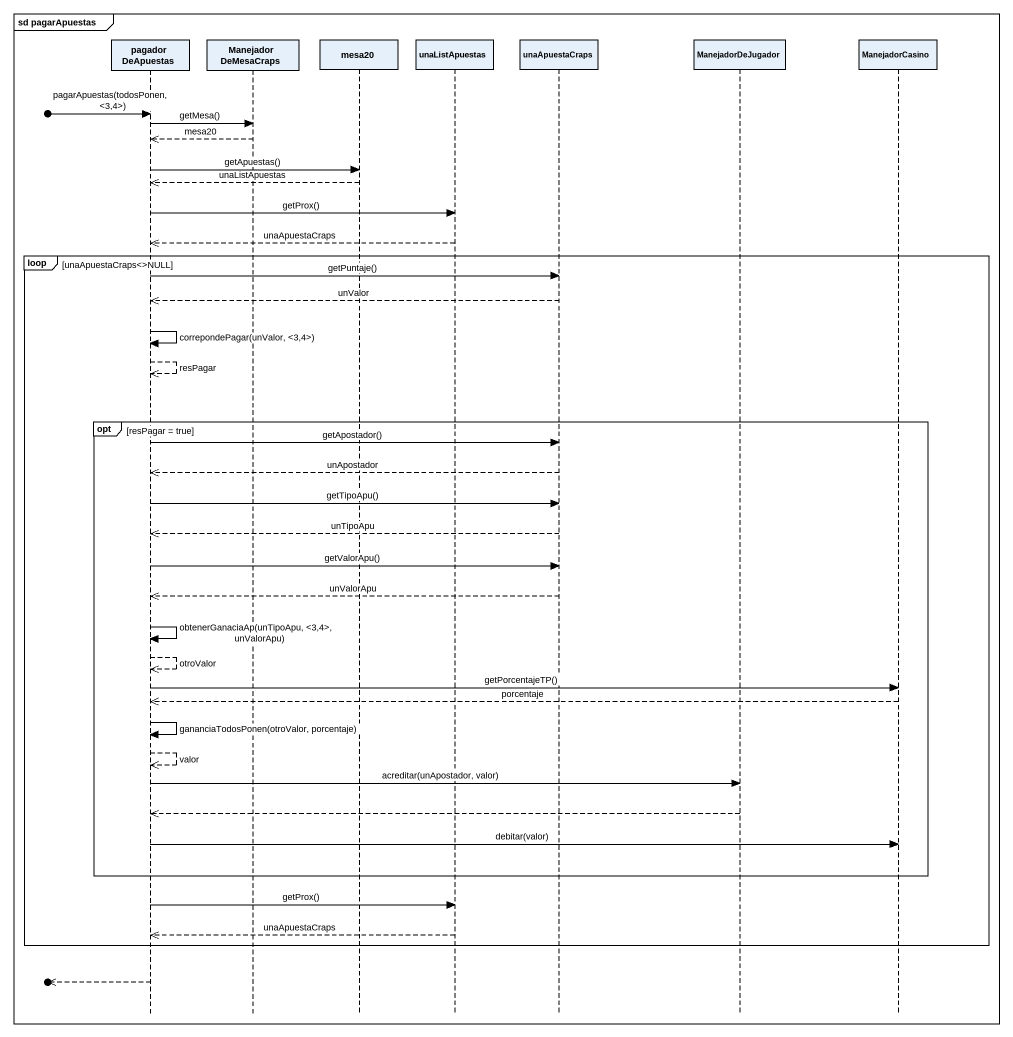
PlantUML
@startuml
mainframe sd pagarApuestas
hide footbox
participant "pagador DeApuestas" as pagador_DeApuestas
participant "Manejador DeMesaCraps" as Manejador_DeMesaCraps
participant mesa20
participant unaListApuestas
participant unaApuestaCraps
participant ManejadorDeJugador
participant ManejadorCasino

[o-> pagador_DeApuestas : pagarApuestas(todosPonen, <3,4>)
pagador_DeApuestas -> Manejador_DeMesaCraps : getMesa()
Manejador_DeMesaCraps -->> pagador_DeApuestas : mesa20
pagador_DeApuestas -> mesa20 : getApuestas()
mesa20 -->> pagador_DeApuestas : unaListApuestas
pagador_DeApuestas -> unaListApuestas : getProx()
unaListApuestas -->> pagador_DeApuestas : unaApuestaCraps
loop unaApuestaCraps<>NULL
  pagador_DeApuestas -> unaApuestaCraps : getPuntaje()
  unaApuestaCraps -->> pagador_DeApuestas : unValor
  pagador_DeApuestas -> pagador_DeApuestas : correpondePagar(unValor, <3,4>)
  pagador_DeApuestas -->> pagador_DeApuestas : resPagar
  opt resPagar = true
    pagador_DeApuestas -> unaApuestaCraps : getApostador()
    unaApuestaCraps -->> pagador_DeApuestas : unApostador
    pagador_DeApuestas -> unaApuestaCraps : getTipoApu()
    unaApuestaCraps -->> pagador_DeApuestas : unTipoApu
    pagador_DeApuestas -> unaApuestaCraps : getValorApu()
    unaApuestaCraps -->> pagador_DeApuestas : unValorApu
    pagador_DeApuestas -> pagador_DeApuestas : obtenerGanaciaAp(unTipoApu, <3,4>, unValorApu)
    pagador_DeApuestas -->> pagador_DeApuestas : otroValor
    pagador_DeApuestas -> ManejadorCasino : getPorcentajeTP()
    ManejadorCasino -->> pagador_DeApuestas : porcentaje
    pagador_DeApuestas -> pagador_DeApuestas : gananciaTodosPonen(otroValor, porcentaje)
    pagador_DeApuestas -->> pagador_DeApuestas : valor
    pagador_DeApuestas -> ManejadorDeJugador : acreditar(unApostador, valor)
    ManejadorDeJugador -->> pagador_DeApuestas
    pagador_DeApuestas -> ManejadorCasino : debitar(valor)
  end
  pagador_DeApuestas -> unaListApuestas : getProx()
  unaListApuestas -->> pagador_DeApuestas : unaApuestaCraps
end
[o<<-- pagador_DeApuestas
@enduml
